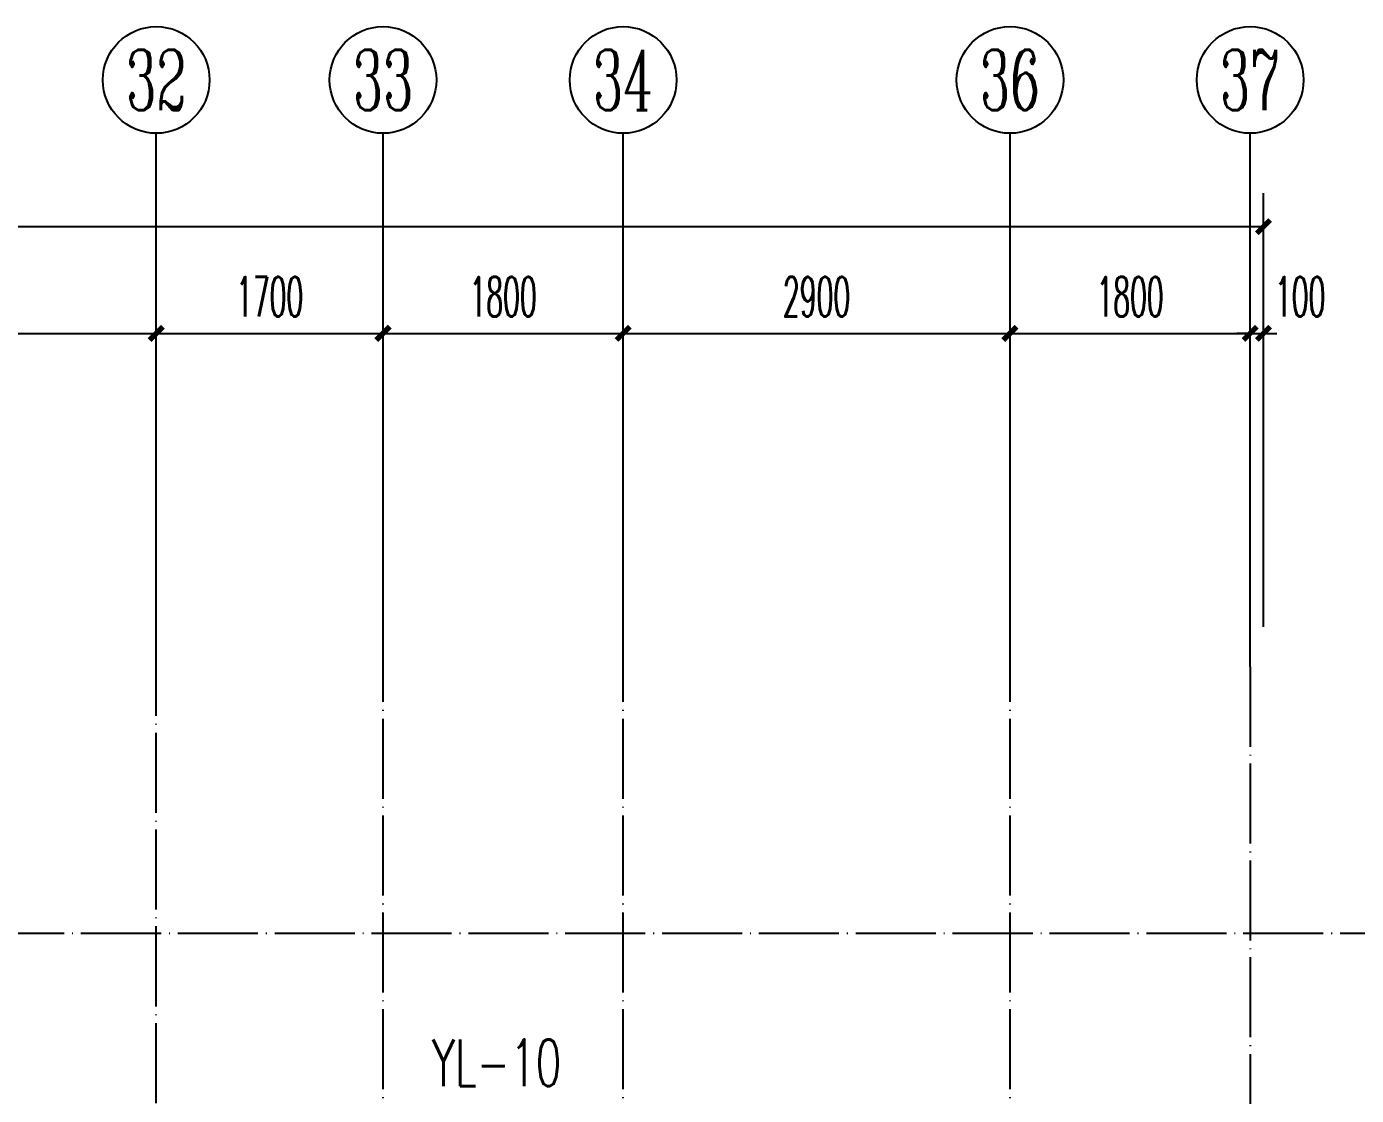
# Model space of a CAD drawing. Extents: x 27938 to 1507990, y 110129 to 923079.
# Drawn here: x 868745 to 878713, y 375160 to 383174 of the extents above; entities that cross this region are included whole.
import ezdxf
from ezdxf.enums import TextEntityAlignment as Align

# ---------------------------------------------------------------- set-up
doc = ezdxf.new("R2010")
doc.units = 0
doc.header["$LTSCALE"] = 1000
doc.header["$MEASUREMENT"] = 0
doc.linetypes.add('DOTE', pattern=[2.42, 2, -0.2, 0.02, -0.2])
for name, color, linetype in [('AXIS', 3, 'Continuous'), ('AXIS_TEXT', 7, 'Continuous'), ('DIM_雨水', 4, 'Continuous'), ('DOTE', 1, 'Continuous')]:
    doc.layers.add(name, color=color, linetype=linetype)
doc.styles.add('_TCH_AXIS', font='COMPLEX', dxfattribs={"bigfont": 'GBCBIG'})
doc.styles.add('_TCH_DIM_T3', font='SIMPLEX.shx', dxfattribs={"width": 0.494118, "bigfont": 'GBCBIG.shx'})
doc.styles.add('_TWT_SERIAL', font='SIMPLEX', dxfattribs={"width": 0.8, "height": 3.5, "bigfont": 'HZTXT'})
doc.styles.add('COMPLEX', font='COMPLEX')
doc.dimstyles.new('_TCH_ARCH&&100', dxfattribs={"dimtxt": 297.5, "dimasz": 100, "dimexe": 250, "dimexo": 300, "dimgap": 126.25, "dimtad": 1, "dimdec": 0, "dimzin": 0, "dimdsep": 46, "dimtxsty": '_TCH_DIM_T3', "dimblk": 'ARCHTICK', "dimcen": 0.09, "dimclrt": 4, "dimazin": 2, "dimtfac": 1, "dimtdec": 0, "dimtix": 1, "dimtmove": 2, "dimatfit": 3, "dimfxl": 100, "dimtolj": 1, "dimtzin": 0, "dimarcsym": 0})

# ---------------------------------------------------------------- blocks, each defined once
blk = doc.blocks.new('GDGDGDSDA')
at = {"layer": 'DOTE', "color": 0, "linetype": 'DOTE', "ltscale": 0.3}
for p, q in [((461134.8, 370658.3), (461134.8, 376108.3)), ((462834.8, 367858.3), (462834.8, 376108.3)), ((464634.8, 367858.3), (464634.8, 376108.3)), ((467534.8, 367858.3), (467534.8, 376108.3)), ((469334.8, 376108.3), (469334.8, 359558.3)), ((471334.8, 374108.3), (417334.8, 374108.3))]:
    blk.add_line(p, q, dxfattribs=at)
blk = doc.blocks.new('_ArchTick')
at = {"color": 0, "linetype": 'ByBlock', "const_width": 0.4}
blk.add_lwpolyline([(-0.5, -0.5), (0.5, 0.5)], dxfattribs=at)
blk = doc.blocks.new('*D951')
at = {"layer": 'AXIS', "color": 0, "lineweight": -2}
for p, q in [((877916.6, 378673.7), (877916.6, 381123.7)), ((878016.6, 378673.7), (878016.6, 381123.7)), ((877916.6, 380873.7), (877816.6, 380873.7)), ((877916.6, 380873.7), (878016.6, 380873.7)), ((878016.6, 380873.7), (878116.6, 380873.7))]:
    blk.add_line(p, q, dxfattribs=at)
at = {"layer": 'Defpoints', "color": 0}
for p in [(878016.6, 380873.7), (877916.6, 378373.7), (878016.6, 378373.7)]:
    blk.add_point(p, dxfattribs=at)
at = {"layer": 'AXIS', "color": 0, "lineweight": -2, "xscale": 100, "yscale": 100, "zscale": 100}
blk.add_blockref('_ArchTick', (877916.6, 380873.7), dxfattribs=at)
at = {"layer": 'AXIS', "color": 0, "lineweight": -2, "xscale": 100, "yscale": 100, "zscale": 100, "rotation": 180}
blk.add_blockref('_ArchTick', (878016.6, 380873.7), dxfattribs=at)
at = {"layer": 'AXIS', "color": 4, "insert": (878291.6, 381148.7), "char_height": 297.5, "attachment_point": 5, "style": '_TCH_DIM_T3'}
blk.add_mtext('\\A1;100', dxfattribs=at)
blk = doc.blocks.new('*D952')
at = {"layer": 'AXIS', "color": 0, "lineweight": -2}
for p, q in [((876116.6, 378673.7), (876116.6, 381123.7)), ((877916.6, 378673.7), (877916.6, 381123.7)), ((876116.6, 380873.7), (877916.6, 380873.7))]:
    blk.add_line(p, q, dxfattribs=at)
at = {"layer": 'Defpoints', "color": 0}
for p in [(877916.6, 380873.7), (876116.6, 378373.7), (877916.6, 378373.7)]:
    blk.add_point(p, dxfattribs=at)
at = {"layer": 'AXIS', "color": 0, "lineweight": -2, "xscale": 100, "yscale": 100, "zscale": 100, "rotation": 180}
blk.add_blockref('_ArchTick', (876116.6, 380873.7), dxfattribs=at)
at = {"layer": 'AXIS', "color": 0, "lineweight": -2, "xscale": 100, "yscale": 100, "zscale": 100}
blk.add_blockref('_ArchTick', (877916.6, 380873.7), dxfattribs=at)
at = {"layer": 'AXIS', "color": 4, "insert": (877016.6, 381148.7), "char_height": 297.5, "attachment_point": 5, "style": '_TCH_DIM_T3'}
blk.add_mtext('\\A1;1800', dxfattribs=at)
blk = doc.blocks.new('*D953')
at = {"layer": 'AXIS', "color": 0, "lineweight": -2}
for p, q in [((873216.6, 378673.7), (873216.6, 381123.7)), ((876116.6, 378673.7), (876116.6, 381123.7)), ((873216.6, 380873.7), (876116.6, 380873.7))]:
    blk.add_line(p, q, dxfattribs=at)
at = {"layer": 'Defpoints', "color": 0}
for p in [(876116.6, 380873.7), (873216.6, 378373.7), (876116.6, 378373.7)]:
    blk.add_point(p, dxfattribs=at)
at = {"layer": 'AXIS', "color": 0, "lineweight": -2, "xscale": 100, "yscale": 100, "zscale": 100, "rotation": 180}
blk.add_blockref('_ArchTick', (873216.6, 380873.7), dxfattribs=at)
at = {"layer": 'AXIS', "color": 0, "lineweight": -2, "xscale": 100, "yscale": 100, "zscale": 100}
blk.add_blockref('_ArchTick', (876116.6, 380873.7), dxfattribs=at)
at = {"layer": 'AXIS', "color": 4, "insert": (874666.6, 381148.7), "char_height": 297.5, "attachment_point": 5, "style": '_TCH_DIM_T3'}
blk.add_mtext('\\A1;2900', dxfattribs=at)
blk = doc.blocks.new('*D954')
at = {"layer": 'AXIS', "color": 0, "lineweight": -2}
for p, q in [((871416.6, 378673.7), (871416.6, 381123.7)), ((873216.6, 378673.7), (873216.6, 381123.7)), ((871416.6, 380873.7), (873216.6, 380873.7))]:
    blk.add_line(p, q, dxfattribs=at)
at = {"layer": 'Defpoints', "color": 0}
for p in [(873216.6, 380873.7), (871416.6, 378373.7), (873216.6, 378373.7)]:
    blk.add_point(p, dxfattribs=at)
at = {"layer": 'AXIS', "color": 0, "lineweight": -2, "xscale": 100, "yscale": 100, "zscale": 100, "rotation": 180}
blk.add_blockref('_ArchTick', (871416.6, 380873.7), dxfattribs=at)
at = {"layer": 'AXIS', "color": 0, "lineweight": -2, "xscale": 100, "yscale": 100, "zscale": 100}
blk.add_blockref('_ArchTick', (873216.6, 380873.7), dxfattribs=at)
at = {"layer": 'AXIS', "color": 4, "insert": (872316.6, 381148.7), "char_height": 297.5, "attachment_point": 5, "style": '_TCH_DIM_T3'}
blk.add_mtext('\\A1;1800', dxfattribs=at)
blk = doc.blocks.new('*D955')
at = {"layer": 'AXIS', "color": 0, "lineweight": -2}
for p, q in [((869716.6, 378673.7), (869716.6, 381123.7)), ((871416.6, 378673.7), (871416.6, 381123.7)), ((869716.6, 380873.7), (871416.6, 380873.7))]:
    blk.add_line(p, q, dxfattribs=at)
at = {"layer": 'Defpoints', "color": 0}
for p in [(871416.6, 380873.7), (869716.6, 378373.7), (871416.6, 378373.7)]:
    blk.add_point(p, dxfattribs=at)
at = {"layer": 'AXIS', "color": 0, "lineweight": -2, "xscale": 100, "yscale": 100, "zscale": 100, "rotation": 180}
blk.add_blockref('_ArchTick', (869716.6, 380873.7), dxfattribs=at)
at = {"layer": 'AXIS', "color": 0, "lineweight": -2, "xscale": 100, "yscale": 100, "zscale": 100}
blk.add_blockref('_ArchTick', (871416.6, 380873.7), dxfattribs=at)
at = {"layer": 'AXIS', "color": 4, "insert": (870566.6, 381148.7), "char_height": 297.5, "attachment_point": 5, "style": '_TCH_DIM_T3'}
blk.add_mtext('\\A1;1700', dxfattribs=at)
blk = doc.blocks.new('*D956')
at = {"layer": 'AXIS', "color": 0, "lineweight": -2}
for p, q in [((866816.6, 378673.7), (866816.6, 381123.7)), ((869716.6, 378673.7), (869716.6, 381123.7)), ((866816.6, 380873.7), (869716.6, 380873.7))]:
    blk.add_line(p, q, dxfattribs=at)
at = {"layer": 'Defpoints', "color": 0}
for p in [(869716.6, 380873.7), (866816.6, 378373.7), (869716.6, 378373.7)]:
    blk.add_point(p, dxfattribs=at)
at = {"layer": 'AXIS', "color": 0, "lineweight": -2, "xscale": 100, "yscale": 100, "zscale": 100, "rotation": 180}
blk.add_blockref('_ArchTick', (866816.6, 380873.7), dxfattribs=at)
at = {"layer": 'AXIS', "color": 0, "lineweight": -2, "xscale": 100, "yscale": 100, "zscale": 100}
blk.add_blockref('_ArchTick', (869716.6, 380873.7), dxfattribs=at)
at = {"layer": 'AXIS', "color": 4, "insert": (868266.6, 381148.7), "char_height": 297.5, "attachment_point": 5, "style": '_TCH_DIM_T3'}
blk.add_mtext('\\A1;2900', dxfattribs=at)
blk = doc.blocks.new('*D975')
at = {"layer": 'AXIS', "color": 0, "lineweight": -2}
for p, q in [((827816.6, 378673.7), (827816.6, 381923.7)), ((878016.6, 378673.7), (878016.6, 381923.7)), ((827816.6, 381673.7), (878016.6, 381673.7))]:
    blk.add_line(p, q, dxfattribs=at)
at = {"layer": 'Defpoints', "color": 0}
for p in [(878016.6, 381673.7), (827816.6, 378373.7), (878016.6, 378373.7)]:
    blk.add_point(p, dxfattribs=at)
at = {"layer": 'AXIS', "color": 0, "lineweight": -2, "xscale": 100, "yscale": 100, "zscale": 100, "rotation": 180}
blk.add_blockref('_ArchTick', (827816.6, 381673.7), dxfattribs=at)
at = {"layer": 'AXIS', "color": 0, "lineweight": -2, "xscale": 100, "yscale": 100, "zscale": 100}
blk.add_blockref('_ArchTick', (878016.6, 381673.7), dxfattribs=at)
at = {"layer": 'AXIS', "color": 4, "insert": (852916.6, 381948.7), "char_height": 297.5, "attachment_point": 5, "style": '_TCH_DIM_T3'}
blk.add_mtext('\\A1;50200', dxfattribs=at)
blk = doc.blocks.new('_AXISO')
blk.add_circle((0, 0), 0.5)
at = {"layer": 'AXIS_TEXT', "style": 'COMPLEX', "width": 1.041667}
blk.add_attdef('A', text='', height=0.56, dxfattribs=at).set_placement((-0.25, -0.28), (0.25, -0.28), align=Align.FIT)

msp = doc.modelspace()

# ---------------------------------------------------------------- linework, layer by layer
at = {"layer": 'AXIS', "color": 8}
for p, q in [((869716.6, 378373.7), (869716.6, 382373.7)), ((871416.6, 378373.7), (871416.6, 382373.7)), ((873216.6, 378373.7), (873216.6, 382373.7)), ((876116.6, 378373.7), (876116.6, 382373.7)), ((877916.6, 378373.7), (877916.6, 382373.7))]:
    msp.add_line(p, q, dxfattribs=at)

# ---------------------------------------------------------------- block references
ref = msp.add_blockref('_AXISO', (869716.6, 382773.7), dxfattribs=dict(at, xscale=800, yscale=800, zscale=800))
ref.add_attrib('A', '32', dxfattribs={"layer": 'AXIS_TEXT', "color": 8, "ltscale": 0.5, "height": 452.55, "style": '_TCH_AXIS', "width": 0.636364}).set_placement((869490.3, 382547.5), (869942.9, 382547.5), align=Align.FIT)
ref = msp.add_blockref('_AXISO', (871416.6, 382773.7), dxfattribs=dict(at, xscale=800, yscale=800, zscale=800))
ref.add_attrib('A', '33', dxfattribs={"layer": 'AXIS_TEXT', "color": 8, "ltscale": 0.5, "height": 452.55, "style": '_TCH_AXIS', "width": 0.636364}).set_placement((871190.3, 382547.5), (871642.9, 382547.5), align=Align.FIT)
ref = msp.add_blockref('_AXISO', (873216.6, 382773.7), dxfattribs=dict(at, xscale=800, yscale=800, zscale=800))
ref.add_attrib('A', '34', dxfattribs={"layer": 'AXIS_TEXT', "color": 8, "ltscale": 0.5, "height": 452.55, "style": '_TCH_AXIS', "width": 0.6}).set_placement((872990.3, 382547.5), (873442.9, 382547.5), align=Align.FIT)
ref = msp.add_blockref('_AXISO', (876116.6, 382773.7), dxfattribs=dict(at, xscale=800, yscale=800, zscale=800))
ref.add_attrib('A', '36', dxfattribs={"layer": 'AXIS_TEXT', "color": 8, "ltscale": 0.5, "height": 452.55, "style": '_TCH_AXIS', "width": 0.636364}).set_placement((875890.3, 382547.5), (876342.9, 382547.5), align=Align.FIT)
ref = msp.add_blockref('_AXISO', (877916.6, 382773.7), dxfattribs=dict(at, xscale=800, yscale=800, zscale=800))
ref.add_attrib('A', '37', dxfattribs={"layer": 'AXIS_TEXT', "color": 8, "ltscale": 0.5, "height": 452.55, "style": '_TCH_AXIS', "width": 0.636364}).set_placement((877690.3, 382547.5), (878142.9, 382547.5), align=Align.FIT)
at = {"layer": 'DOTE', "color": 169}
msp.add_blockref('GDGDGDSDA', (408581.8, 2265.4), dxfattribs=at)

# ---------------------------------------------------------------- texts
at = {"layer": 'DIM_雨水', "color": 7, "style": '_TWT_SERIAL', "width": 0.64}
msp.add_text('YL-10', height=350, dxfattribs=at).set_placement((871783.6, 375229.9))

# ---------------------------------------------------------------- dimensions: what is measured, and where the dimension line sits
at = {"layer": 'AXIS', "color": 8}
for p1, p2, distance, picture, middle in [((827816.6, 378373.7), (878016.6, 378373.7), 3300, '*D975', (852916.6, 381948.7)), ((866816.6, 378373.7), (869716.6, 378373.7), 2500, '*D956', (868266.6, 381148.7)), ((869716.6, 378373.7), (871416.6, 378373.7), 2500, '*D955', (870566.6, 381148.7)), ((871416.6, 378373.7), (873216.6, 378373.7), 2500, '*D954', (872316.6, 381148.7)), ((873216.6, 378373.7), (876116.6, 378373.7), 2500, '*D953', (874666.6, 381148.7)), ((876116.6, 378373.7), (877916.6, 378373.7), 2500, '*D952', (877016.6, 381148.7))]:
    dim = msp.add_aligned_dim(p1=p1, p2=p2, distance=distance, dimstyle='_TCH_ARCH&&100', dxfattribs=at)
    dim.commit()
    dim.dimension.update_dxf_attribs({"geometry": picture, "text_midpoint": middle})
dim = msp.add_linear_dim(base=(878016.6, 380873.7), p1=(877916.6, 378373.7), p2=(878016.6, 378373.7), angle=360, dimstyle='_TCH_ARCH&&100', dxfattribs=at)
dim.commit()
dim.dimension.update_dxf_attribs({"geometry": '*D951', "text_midpoint": (878291.6, 381148.7), "dimtype": 129})

doc.saveas('drawing.dxf')
